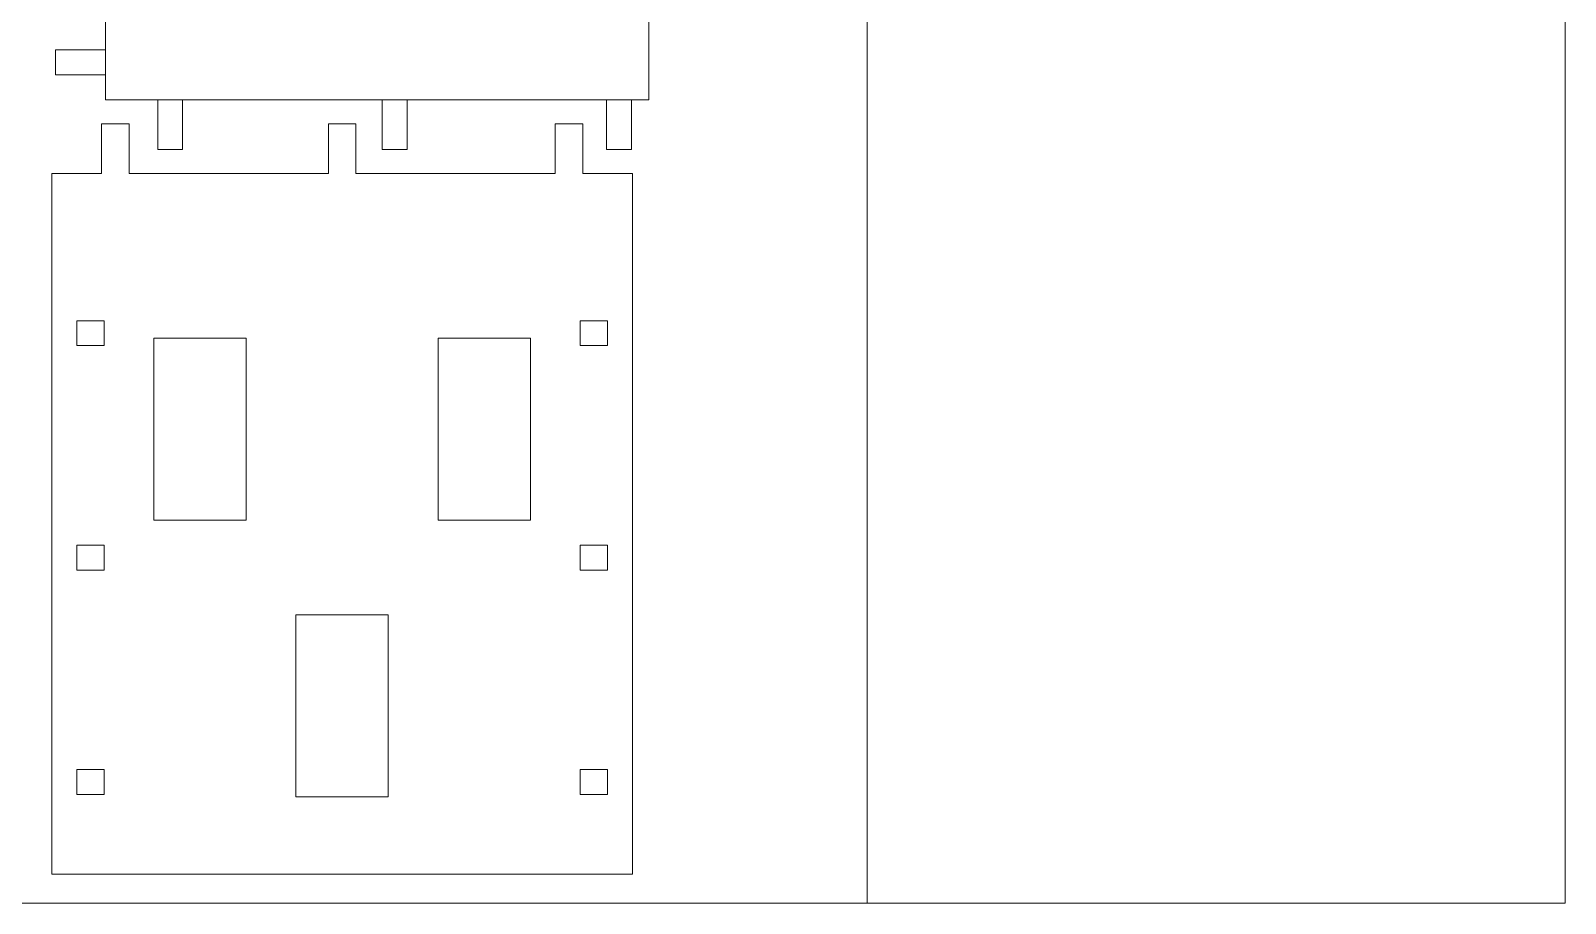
# Model space of a CAD drawing. Header units: millimetres. Extents: x 1245 to 2553, y -2196 to 2093.
# Drawn here: x 1938 to 2553, y -208 to 142 of the extents above; entities that cross this region are included whole.
import ezdxf

# ---------------------------------------------------------------- set-up
doc = ezdxf.new("R2010")
doc.units = ezdxf.units.MM
doc.layers.get('0').update_dxf_attribs({"lineweight": 5, "true_color": 0xffffff})
doc.layers.add('LL', color=250, linetype='Continuous', lineweight=5)

msp = doc.modelspace()

# ---------------------------------------------------------------- linework, layer by layer
msp.add_lwpolyline([(1553.38, 492), (2553.38, 492), (2553.38, -208), (1553.38, -208)], close=True)
at = {"layer": 'LL', "color": 142, "true_color": 0x2e86de, "extrusion": (-8.64586e-15, 1, -6.88338e-15)}
for p, q in [((2185.73, 273.32, 442.01), (2185.73, 123.32, 442.01)), ((2185.73, 114.32, 431.01), (2185.73, 273.32, 431.01)), ((1947.73, 134.32, 442.01), (1947.73, 134.32, 431.01)), ((1947.73, 134.32, 431.01), (1967.73, 134.32, 431.01)), ((1947.73, 134.32, 442.01), (1967.73, 134.32, 442.01)), ((1947.73, 124.32, 442.01), (1947.73, 134.32, 442.01)), ((1947.73, 124.32, 431.01), (1947.73, 134.32, 431.01)), ((1967.73, 124.32, 442.01), (1947.73, 124.32, 442.01)), ((1947.73, 124.32, 442.01), (1947.73, 124.32, 431.01)), ((1967.73, 124.32, 431.01), (1947.73, 124.32, 431.01)), ((2185.73, 123.32, 442.01), (2185.73, 114.32, 442.01)), ((1988.73, 114.32, 442.01), (1998.73, 114.32, 442.01)), ((1988.73, 94.32, 442.01), (1988.73, 114.32, 442.01)), ((1988.73, 114.32, 431.01), (1998.73, 114.32, 431.01)), ((1988.73, 94.32, 431.01), (1988.73, 114.32, 431.01)), ((1998.73, 114.32, 442.01), (2078.73, 114.32, 442.01)), ((1998.73, 114.32, 442.01), (1998.73, 114.32, 431.01)), ((1998.73, 114.32, 431.01), (2078.73, 114.32, 431.01)), ((1998.73, 114.32, 442.01), (1998.73, 94.32, 442.01)), ((1998.73, 114.32, 431.01), (1998.73, 94.32, 431.01)), ((2088.73, 114.32, 442.01), (2078.73, 114.32, 442.01)), ((2078.73, 94.32, 442.01), (2078.73, 114.32, 442.01)), ((2078.73, 114.32, 431.01), (2078.73, 114.32, 442.01)), ((2078.73, 94.32, 431.01), (2078.73, 114.32, 431.01)), ((2078.73, 114.32, 431.01), (2088.73, 114.32, 431.01)), ((2088.73, 114.32, 442.01), (2168.73, 114.32, 442.01)), ((2088.73, 114.32, 442.01), (2088.73, 114.32, 431.01)), ((2088.73, 114.32, 431.01), (2168.73, 114.32, 431.01)), ((2088.73, 114.32, 442.01), (2088.73, 94.32, 442.01)), ((2088.73, 114.32, 431.01), (2088.73, 94.32, 431.01)), ((2178.73, 114.32, 442.01), (2168.73, 114.32, 442.01)), ((2168.73, 114.32, 431.01), (2168.73, 114.32, 442.01)), ((2168.73, 94.32, 442.01), (2168.73, 114.32, 442.01)), ((2168.73, 94.32, 431.01), (2168.73, 114.32, 431.01)), ((2168.73, 114.32, 431.01), (2178.73, 114.32, 431.01)), ((2178.73, 114.32, 442.01), (2185.73, 114.32, 442.01)), ((2178.73, 114.32, 431.01), (2178.73, 94.32, 431.01)), ((2178.73, 114.32, 442.01), (2178.73, 94.32, 442.01)), ((2178.73, 114.32, 442.01), (2178.73, 114.32, 431.01)), ((2178.73, 114.32, 431.01), (2185.73, 114.32, 431.01)), ((2185.73, 114.32, 442.01), (2185.73, 114.32, 431.01)), ((1998.73, 94.32, 431.01), (1988.73, 94.32, 431.01)), ((1998.73, 94.32, 442.01), (1988.73, 94.32, 442.01)), ((1988.73, 94.32, 442.01), (1988.73, 94.32, 431.01)), ((1998.73, 94.32, 442.01), (1998.73, 94.32, 431.01)), ((2088.73, 94.32, 431.01), (2078.73, 94.32, 431.01)), ((2078.73, 94.32, 442.01), (2078.73, 94.32, 431.01)), ((2088.73, 94.32, 442.01), (2078.73, 94.32, 442.01)), ((2088.73, 94.32, 442.01), (2088.73, 94.32, 431.01)), ((2178.73, 94.32, 431.01), (2168.73, 94.32, 431.01)), ((2178.73, 94.32, 442.01), (2168.73, 94.32, 442.01)), ((2168.73, 94.32, 442.01), (2168.73, 94.32, 431.01)), ((2178.73, 94.32, 442.01), (2178.73, 94.32, 431.01))]:
    msp.add_line(p, q, dxfattribs=at)
at = {"layer": 'LL', "color": 163, "true_color": 0x3f7fe2, "extrusion": (-8.64586e-15, 1, -6.88338e-15)}
for p, q in [((1967.73, 189.54, 442.01), (1967.73, 134.32, 442.01)), ((1967.73, 189.54, 431.01), (1967.73, 134.32, 431.01)), ((1967.73, 134.32, 442.01), (1967.73, 124.32, 442.01)), ((1967.73, 134.32, 431.01), (1967.73, 124.32, 431.01)), ((1967.73, 134.32, 431.01), (1967.73, 134.32, 442.01)), ((1967.73, 124.32, 442.01), (1967.73, 114.32, 442.01)), ((1967.73, 124.32, 442.01), (1967.73, 124.32, 431.01)), ((1967.73, 124.32, 431.01), (1967.73, 114.32, 431.01)), ((1967.73, 114.32, 442.01), (1988.73, 114.32, 442.01)), ((1967.73, 114.32, 431.01), (1988.73, 114.32, 431.01)), ((1967.73, 114.32, 442.01), (1967.73, 114.32, 431.01))]:
    msp.add_line(p, q, dxfattribs=at)
at = {"layer": 'LL', "extrusion": (-8.64586e-15, 1, -6.88338e-15)}
msp.add_line((1988.73, 114.32, 431.01), (1988.73, 114.32, 442.01), dxfattribs=at)
at = {"layer": 'LL', "color": 163, "true_color": 0x3f7fe2, "extrusion": (3.49026e-15, 3.08781e-15, -1)}
for p, q in [((1966.22, 104.68, 11), (1966.22, 104.68)), ((1966.22, 104.68), (1977.22, 104.68)), ((1977.22, 104.68, 11), (1966.22, 104.68, 11)), ((1966.22, 84.68, 11), (1966.22, 104.68, 11)), ((1966.22, 84.68), (1966.22, 104.68)), ((1977.22, 84.68), (1977.22, 104.68)), ((1977.22, 104.68), (1977.22, 104.68, 11)), ((1977.22, 84.68, 11), (1977.22, 104.68, 11)), ((1966.22, 84.68, 11), (1946.22, 84.68, 11)), ((1946.22, 84.68, 11), (1946.22, -196.32, 11)), ((1946.22, 84.68, 11), (1946.22, 84.68)), ((1946.22, 84.68), (1946.22, -196.32)), ((1966.22, 84.68), (1946.22, 84.68)), ((1956.22, 25.68, 11), (1956.22, 25.68)), ((1967.22, 25.68), (1956.22, 25.68)), ((1956.22, 25.68, 11), (1967.22, 25.68, 11)), ((1956.22, 15.68, 11), (1956.22, 25.68, 11)), ((1956.22, 25.68), (1956.22, 15.68)), ((1967.22, 25.68, 11), (1967.22, 25.68)), ((1967.22, 15.68), (1967.22, 25.68)), ((1967.22, 25.68, 11), (1967.22, 15.68, 11)), ((1956.22, 15.68), (1967.22, 15.68)), ((1956.22, 15.68, 11), (1956.22, 15.68)), ((1967.22, 15.68, 11), (1956.22, 15.68, 11)), ((1967.22, 15.68, 11), (1967.22, 15.68)), ((1956.22, -64.32, 11), (1956.22, -64.32)), ((1967.22, -64.32), (1956.22, -64.32)), ((1956.22, -64.32, 11), (1967.22, -64.32, 11)), ((1956.22, -74.32, 11), (1956.22, -64.32, 11)), ((1956.22, -64.32), (1956.22, -74.32)), ((1967.22, -64.32, 11), (1967.22, -64.32)), ((1967.22, -64.32, 11), (1967.22, -74.32, 11)), ((1967.22, -74.32), (1967.22, -64.32)), ((1956.22, -74.32, 11), (1956.22, -74.32)), ((1956.22, -74.32), (1967.22, -74.32)), ((1967.22, -74.32, 11), (1956.22, -74.32, 11)), ((1967.22, -74.32, 11), (1967.22, -74.32)), ((1956.22, -154.32, 11), (1956.22, -154.32)), ((1956.22, -164.32, 11), (1956.22, -154.32, 11)), ((1956.22, -154.32, 11), (1967.22, -154.32, 11)), ((1967.22, -154.32), (1956.22, -154.32)), ((1956.22, -154.32), (1956.22, -164.32)), ((1967.22, -154.32, 11), (1967.22, -164.32, 11)), ((1967.22, -154.32, 11), (1967.22, -154.32)), ((1967.22, -164.32), (1967.22, -154.32)), ((1956.22, -164.32), (1967.22, -164.32)), ((1956.22, -164.32, 11), (1956.22, -164.32)), ((1967.22, -164.32, 11), (1956.22, -164.32, 11)), ((1967.22, -164.32, 11), (1967.22, -164.32)), ((1946.22, -196.32, 11), (2179.22, -196.32, 11)), ((1946.22, -196.32, 11), (1946.22, -196.32)), ((1946.22, -196.32), (2179.22, -196.32)), ((2179.22, -196.32, 11), (2179.22, -196.32))]:
    msp.add_line(p, q, dxfattribs=at)
at = {"layer": 'LL', "color": 142, "true_color": 0x2e86de, "extrusion": (3.49026e-15, 3.08781e-15, -1)}
for p, q in [((2068.22, 104.68, 11), (2057.22, 104.68, 11)), ((2057.22, 84.68, 11), (2057.22, 104.68, 11)), ((2057.22, 104.68, 11), (2057.22, 104.68)), ((2057.22, 84.68), (2057.22, 104.68)), ((2057.22, 104.68), (2068.22, 104.68)), ((2068.22, 84.68, 11), (2068.22, 104.68, 11)), ((2068.22, 84.68), (2068.22, 104.68)), ((2068.22, 104.68), (2068.22, 104.68, 11)), ((2159.22, 104.68, 11), (2148.22, 104.68, 11)), ((2148.22, 84.68, 11), (2148.22, 104.68, 11)), ((2148.22, 104.68), (2159.22, 104.68)), ((2148.22, 104.68, 11), (2148.22, 104.68)), ((2148.22, 84.68), (2148.22, 104.68)), ((2159.22, 84.68, 11), (2159.22, 104.68, 11)), ((2159.22, 104.68), (2159.22, 104.68, 11)), ((2159.22, 84.68), (2159.22, 104.68)), ((2057.22, 84.68, 11), (1977.22, 84.68, 11)), ((2057.22, 84.68), (1977.22, 84.68)), ((2057.22, 84.68), (2057.22, 84.68, 11)), ((2148.22, 84.68, 11), (2068.22, 84.68, 11)), ((2148.22, 84.68), (2068.22, 84.68)), ((2068.22, 84.68, 11), (2068.22, 84.68)), ((2148.22, 84.68, 11), (2148.22, 84.68)), ((2179.22, 84.68), (2159.22, 84.68)), ((2159.22, 84.68, 11), (2159.22, 84.68)), ((2179.22, 84.68, 11), (2159.22, 84.68, 11)), ((2179.22, -196.32, 11), (2179.22, 84.68, 11)), ((2179.22, -196.32), (2179.22, 84.68)), ((2179.22, 84.68, 11), (2179.22, 84.68)), ((2158.22, 15.68, 11), (2158.22, 25.68, 11)), ((2158.22, 25.68, 11), (2169.22, 25.68, 11)), ((2158.22, 25.68, 11), (2158.22, 25.68)), ((2158.22, 25.68), (2158.22, 15.68)), ((2169.22, 25.68), (2158.22, 25.68)), ((2169.22, 25.68, 11), (2169.22, 15.68, 11)), ((2169.22, 25.68, 11), (2169.22, 25.68)), ((2169.22, 15.68), (2169.22, 25.68)), ((1987.22, -54.32, 11), (1987.22, 18.68, 11)), ((1987.22, 18.68, 11), (2024.22, 18.68, 11)), ((1987.22, 18.68), (1987.22, -54.32)), ((2024.22, 18.68), (1987.22, 18.68)), ((2024.22, 18.68, 11), (2024.22, -54.32, 11)), ((2024.22, 18.68), (2024.22, 18.68, 11)), ((2024.22, -54.32), (2024.22, 18.68)), ((2101.22, 18.68, 11), (2138.22, 18.68, 11)), ((2101.22, 18.68), (2101.22, 18.68, 11)), ((2138.22, 18.68), (2101.22, 18.68)), ((2101.22, -54.32, 11), (2101.22, 18.68, 11)), ((2101.22, 18.68), (2101.22, -54.32)), ((2138.22, 18.68), (2138.22, 18.68, 11)), ((2138.22, 18.68, 11), (2138.22, -54.32, 11)), ((2138.22, -54.32), (2138.22, 18.68)), ((2158.22, 15.68), (2169.22, 15.68)), ((2158.22, 15.68, 11), (2158.22, 15.68)), ((2169.22, 15.68, 11), (2158.22, 15.68, 11)), ((2169.22, 15.68, 11), (2169.22, 15.68)), ((2024.22, -54.32, 11), (1987.22, -54.32, 11)), ((1987.22, -54.32), (1987.22, -54.32, 11)), ((1987.22, -54.32), (2024.22, -54.32)), ((2024.22, -54.32), (2024.22, -54.32, 11)), ((2101.22, -54.32), (2101.22, -54.32, 11)), ((2138.22, -54.32, 11), (2101.22, -54.32, 11)), ((2101.22, -54.32), (2138.22, -54.32)), ((2138.22, -54.32), (2138.22, -54.32, 11)), ((2158.22, -64.32, 11), (2158.22, -64.32)), ((2169.22, -64.32), (2158.22, -64.32)), ((2158.22, -64.32, 11), (2169.22, -64.32, 11)), ((2158.22, -74.32, 11), (2158.22, -64.32, 11)), ((2158.22, -64.32), (2158.22, -74.32)), ((2169.22, -64.32, 11), (2169.22, -64.32)), ((2169.22, -64.32, 11), (2169.22, -74.32, 11)), ((2169.22, -74.32), (2169.22, -64.32)), ((2158.22, -74.32), (2169.22, -74.32)), ((2158.22, -74.32, 11), (2158.22, -74.32)), ((2169.22, -74.32, 11), (2158.22, -74.32, 11)), ((2169.22, -74.32, 11), (2169.22, -74.32)), ((2044.17, -92.32), (2044.17, -92.32, 11)), ((2044.17, -92.32), (2044.17, -165.32)), ((2081.17, -92.32), (2044.17, -92.32)), ((2044.17, -165.32, 11), (2044.17, -92.32, 11)), ((2044.17, -92.32, 11), (2081.17, -92.32, 11)), ((2081.17, -165.32), (2081.17, -92.32)), ((2081.17, -92.32), (2081.17, -92.32, 11)), ((2081.17, -92.32, 11), (2081.17, -165.32, 11)), ((2158.22, -154.32, 11), (2169.22, -154.32, 11)), ((2158.22, -154.32, 11), (2158.22, -154.32)), ((2169.22, -154.32), (2158.22, -154.32)), ((2158.22, -164.32, 11), (2158.22, -154.32, 11)), ((2158.22, -154.32), (2158.22, -164.32)), ((2169.22, -154.32, 11), (2169.22, -154.32)), ((2169.22, -164.32), (2169.22, -154.32)), ((2169.22, -154.32, 11), (2169.22, -164.32, 11)), ((2044.17, -165.32), (2081.17, -165.32)), ((2081.17, -165.32, 11), (2044.17, -165.32, 11)), ((2044.17, -165.32), (2044.17, -165.32, 11)), ((2081.17, -165.32), (2081.17, -165.32, 11)), ((2158.22, -164.32, 11), (2158.22, -164.32)), ((2169.22, -164.32, 11), (2158.22, -164.32, 11)), ((2158.22, -164.32), (2169.22, -164.32)), ((2169.22, -164.32, 11), (2169.22, -164.32))]:
    msp.add_line(p, q, dxfattribs=at)
at = {"layer": 'LL', "extrusion": (3.49026e-15, 3.08781e-15, -1)}
for p, q in [((1966.22, 84.68), (1966.22, 84.68, 11)), ((1977.22, 84.68, 11), (1977.22, 84.68)), ((1987.22, 18.68), (1987.22, 18.68, 11))]:
    msp.add_line(p, q, dxfattribs=at)
at = {"layer": 'LL'}
msp.add_lwpolyline([(2273.38, -208), (2273.38, 412), (1553.38, 412), (1553.38, -208)], close=True, dxfattribs=at)
at = {"layer": 'LL', "color": 163, "true_color": 0x3f7fe2}
for points, invisible_edges in [([(2185.73, 273.32, 431.01), (1967.73, 124.32, 431.01), (1967.73, 134.32, 431.01)], 13), ([(2185.73, 273.32, 431.01), (1967.73, 134.32, 431.01), (1967.73, 189.54, 431.01)], 13), ([(1967.73, 124.32, 442.01), (2185.73, 273.32, 442.01), (1967.73, 134.32, 442.01)], 3), ([(1967.73, 134.32, 442.01), (2185.73, 273.32, 442.01), (1967.73, 189.54, 442.01)], 3), ([(1967.73, 134.32, 442.01), (1967.73, 189.54, 431.01), (1967.73, 134.32, 431.01)], 1), ([(1967.73, 189.54, 431.01), (1967.73, 134.32, 442.01), (1967.73, 189.54, 442.01)], 1), ([(1967.73, 124.32, 431.01), (1988.73, 114.32, 431.01), (1967.73, 114.32, 431.01)], 1), ([(1967.73, 114.32, 442.01), (1967.73, 124.32, 431.01), (1967.73, 114.32, 431.01)], 1), ([(1967.73, 124.32, 431.01), (1967.73, 114.32, 442.01), (1967.73, 124.32, 442.01)], 1), ([(1967.73, 114.32, 442.01), (2185.73, 123.32, 442.01), (1967.73, 124.32, 442.01)], 3), ([(1967.73, 114.32, 442.01), (1988.73, 114.32, 431.01), (1988.73, 114.32, 442.01)], 1), ([(1988.73, 114.32, 431.01), (1967.73, 114.32, 442.01), (1967.73, 114.32, 431.01)], 1), ([(1988.73, 114.32, 442.01), (2078.73, 114.32, 442.01), (1967.73, 114.32, 442.01)], 3), ([(1977.22, 104.68), (1967.22, 25.68), (1966.22, 104.68)], 3), ([(1966.22, 104.68), (1967.22, 25.68), (1966.22, 84.68)], 3), ([(1966.22, 104.68, 11), (1966.22, 84.68), (1966.22, 84.68, 11)], 1), ([(1966.22, 84.68), (1966.22, 104.68, 11), (1966.22, 104.68)], 1), ([(1966.22, 104.68, 11), (1977.22, 84.68, 11), (1977.22, 104.68, 11)], 1), ([(1967.22, 25.68, 11), (1966.22, 104.68, 11), (1966.22, 84.68, 11)], 13), ([(1977.22, 104.68), (1966.22, 104.68, 11), (1977.22, 104.68, 11)], 1), ([(1966.22, 104.68, 11), (1977.22, 104.68), (1966.22, 104.68)], 1), ([(1977.22, 84.68), (1967.22, -164.32), (1977.22, 104.68)], 3), ([(1967.22, -64.32), (1977.22, 104.68), (1967.22, -74.32)], 3), ([(1977.22, 84.68), (1977.22, 104.68, 11), (1977.22, 84.68, 11)], 1), ([(1977.22, 104.68, 11), (1977.22, 84.68), (1977.22, 104.68)], 1), ([(1966.22, 84.68), (1956.22, 25.68), (1946.22, 84.68)], 3), ([(1946.22, 84.68), (1956.22, 25.68), (1946.22, -196.32)], 3), ([(1966.22, 84.68), (1946.22, 84.68, 11), (1966.22, 84.68, 11)], 1), ([(1946.22, 84.68, 11), (1966.22, 84.68), (1946.22, 84.68)], 1), ([(1946.22, 84.68, 11), (1946.22, -196.32), (1946.22, -196.32, 11)], 1), ([(1946.22, -196.32), (1946.22, 84.68, 11), (1946.22, 84.68)], 1), ([(1956.22, 25.68, 11), (1966.22, 84.68, 11), (1946.22, 84.68, 11)], 13), ([(1956.22, 25.68, 11), (1946.22, 84.68, 11), (1956.22, 15.68, 11)], 3), ([(1946.22, -196.32, 11), (1956.22, 15.68, 11), (1946.22, 84.68, 11)], 3), ([(1956.22, 25.68), (1966.22, 84.68), (1967.22, 25.68)], 3), ([(1967.22, 25.68, 11), (1966.22, 84.68, 11), (1956.22, 25.68, 11)], 3), ([(1967.22, -74.32, 11), (1977.22, 84.68, 11), (1967.22, -64.32, 11)], 3), ([(1956.22, 15.68), (1946.22, -196.32), (1956.22, 25.68)], 3), ([(1956.22, 25.68), (1956.22, 15.68, 11), (1956.22, 15.68)], 1), ([(1956.22, 15.68, 11), (1956.22, 25.68), (1956.22, 25.68, 11)], 1), ([(1956.22, 25.68), (1967.22, 25.68, 11), (1956.22, 25.68, 11)], 1), ([(1967.22, 25.68, 11), (1956.22, 25.68), (1967.22, 25.68)], 1), ([(1967.22, 25.68), (1967.22, -64.32), (1967.22, 15.68)], 3), ([(1967.22, 15.68, 11), (1967.22, -64.32, 11), (1967.22, 25.68, 11)], 3), ([(1967.22, 25.68, 11), (1967.22, 15.68), (1967.22, 15.68, 11)], 1), ([(1967.22, 15.68), (1967.22, 25.68, 11), (1967.22, 25.68)], 1), ([(1956.22, -64.32), (1967.22, 15.68), (1967.22, -64.32)], 3), ([(1967.22, 15.68), (1956.22, -64.32), (1956.22, 15.68)], 3), ([(1967.22, -64.32, 11), (1967.22, 15.68, 11), (1956.22, -64.32, 11)], 3), ([(1956.22, -64.32, 11), (1967.22, 15.68, 11), (1956.22, 15.68, 11)], 13), ([(1956.22, -64.32, 11), (1956.22, 15.68, 11), (1956.22, -74.32, 11)], 3), ([(1967.22, 15.68), (1956.22, 15.68, 11), (1967.22, 15.68, 11)], 1), ([(1956.22, 15.68, 11), (1967.22, 15.68), (1956.22, 15.68)], 1), ([(1956.22, -74.32), (1946.22, -196.32), (1956.22, -64.32)], 3), ([(1956.22, -64.32), (1956.22, -74.32, 11), (1956.22, -74.32)], 1), ([(1956.22, -74.32, 11), (1956.22, -64.32), (1956.22, -64.32, 11)], 1), ([(1956.22, -64.32), (1967.22, -64.32, 11), (1956.22, -64.32, 11)], 1), ([(1967.22, -64.32, 11), (1956.22, -64.32), (1967.22, -64.32)], 1), ([(1967.22, -64.32, 11), (1967.22, -74.32), (1967.22, -74.32, 11)], 1), ([(1967.22, -74.32), (1967.22, -64.32, 11), (1967.22, -64.32)], 1), ([(1967.22, -74.32), (1967.22, -154.32), (1956.22, -74.32)], 3), ([(1956.22, -74.32), (1967.22, -154.32), (1956.22, -154.32)], 13), ([(1956.22, -74.32, 11), (1967.22, -154.32, 11), (1967.22, -74.32, 11)], 3), ([(1967.22, -154.32, 11), (1956.22, -74.32, 11), (1956.22, -154.32, 11)], 3), ([(1956.22, -154.32, 11), (1956.22, -74.32, 11), (1956.22, -164.32, 11)], 3), ([(1967.22, -74.32), (1956.22, -74.32, 11), (1967.22, -74.32, 11)], 1), ([(1956.22, -74.32, 11), (1967.22, -74.32), (1956.22, -74.32)], 1), ([(1967.22, -154.32), (1967.22, -74.32), (1967.22, -164.32)], 3), ([(1967.22, -164.32, 11), (1967.22, -74.32, 11), (1967.22, -154.32, 11)], 3), ([(1956.22, -164.32), (1946.22, -196.32), (1956.22, -154.32)], 3), ([(1956.22, -154.32), (1956.22, -164.32, 11), (1956.22, -164.32)], 1), ([(1956.22, -164.32, 11), (1956.22, -154.32), (1956.22, -154.32, 11)], 1), ([(1956.22, -154.32), (1967.22, -154.32, 11), (1956.22, -154.32, 11)], 1), ([(1967.22, -154.32, 11), (1956.22, -154.32), (1967.22, -154.32)], 1), ([(1967.22, -154.32, 11), (1967.22, -164.32), (1967.22, -164.32, 11)], 1), ([(1967.22, -164.32), (1967.22, -154.32, 11), (1967.22, -154.32)], 1), ([(2169.22, -164.32), (2179.22, -196.32), (1946.22, -196.32)], 13), ([(1967.22, -164.32), (1946.22, -196.32), (1956.22, -164.32)], 3), ([(2179.22, -196.32, 11), (2169.22, -164.32, 11), (1946.22, -196.32, 11)], 3), ([(1946.22, -196.32, 11), (1967.22, -164.32, 11), (1956.22, -164.32, 11)], 13), ([(1967.22, -164.32), (1956.22, -164.32, 11), (1967.22, -164.32, 11)], 1), ([(1956.22, -164.32, 11), (1967.22, -164.32), (1956.22, -164.32)], 1), ([(1946.22, -196.32), (2179.22, -196.32, 11), (1946.22, -196.32, 11)], 1), ([(2179.22, -196.32, 11), (1946.22, -196.32), (2179.22, -196.32)], 1)]:
    msp.add_3dface(points, dxfattribs=dict(at, invisible_edges=invisible_edges))
at = {"layer": 'LL', "color": 142, "true_color": 0x2e86de}
for points, invisible_edges in [([(1967.73, 124.32, 442.01), (2185.73, 123.32, 442.01), (2185.73, 273.32, 442.01)], 13), ([(2178.73, 114.32, 431.01), (2185.73, 273.32, 431.01), (2185.73, 114.32, 431.01)], 1), ([(2185.73, 273.32, 442.01), (2185.73, 114.32, 431.01), (2185.73, 273.32, 431.01)], 1), ([(2185.73, 114.32, 431.01), (2185.73, 273.32, 442.01), (2185.73, 114.32, 442.01)], 3), ([(2185.73, 114.32, 442.01), (2185.73, 273.32, 442.01), (2185.73, 123.32, 442.01)], 1), ([(1947.73, 134.32, 431.01), (1967.73, 124.32, 431.01), (1947.73, 124.32, 431.01)], 1), ([(1967.73, 124.32, 431.01), (1947.73, 134.32, 431.01), (1967.73, 134.32, 431.01)], 1), ([(1967.73, 134.32, 431.01), (1947.73, 134.32, 442.01), (1967.73, 134.32, 442.01)], 1), ([(1947.73, 134.32, 442.01), (1967.73, 134.32, 431.01), (1947.73, 134.32, 431.01)], 1), ([(1947.73, 124.32, 431.01), (1947.73, 134.32, 442.01), (1947.73, 134.32, 431.01)], 1), ([(1947.73, 134.32, 442.01), (1947.73, 124.32, 431.01), (1947.73, 124.32, 442.01)], 1), ([(1967.73, 134.32, 442.01), (1947.73, 124.32, 442.01), (1967.73, 124.32, 442.01)], 1), ([(1947.73, 124.32, 442.01), (1967.73, 134.32, 442.01), (1947.73, 134.32, 442.01)], 1), ([(1947.73, 124.32, 442.01), (1967.73, 124.32, 431.01), (1967.73, 124.32, 442.01)], 1), ([(1967.73, 124.32, 431.01), (1947.73, 124.32, 442.01), (1947.73, 124.32, 431.01)], 1), ([(1988.73, 114.32, 431.01), (1967.73, 124.32, 431.01), (1998.73, 114.32, 431.01)], 3), ([(2168.73, 114.32, 431.01), (1967.73, 124.32, 431.01), (2178.73, 114.32, 431.01)], 3), ([(1967.73, 114.32, 442.01), (2185.73, 114.32, 442.01), (2185.73, 123.32, 442.01)], 13), ([(1988.73, 114.32, 431.01), (1998.73, 94.32, 431.01), (1988.73, 94.32, 431.01)], 1), ([(1998.73, 94.32, 431.01), (1988.73, 114.32, 431.01), (1998.73, 114.32, 431.01)], 1), ([(1988.73, 94.32, 442.01), (1988.73, 114.32, 431.01), (1988.73, 94.32, 431.01)], 1), ([(1988.73, 114.32, 431.01), (1988.73, 94.32, 442.01), (1988.73, 114.32, 442.01)], 1), ([(1998.73, 94.32, 442.01), (1988.73, 114.32, 442.01), (1988.73, 94.32, 442.01)], 1), ([(1988.73, 114.32, 442.01), (1998.73, 94.32, 442.01), (1998.73, 114.32, 442.01)], 1), ([(2078.73, 114.32, 442.01), (1988.73, 114.32, 442.01), (1998.73, 114.32, 442.01)], 1), ([(1998.73, 114.32, 431.01), (2088.73, 114.32, 431.01), (2078.73, 114.32, 431.01)], 1), ([(2088.73, 114.32, 431.01), (1998.73, 114.32, 431.01), (2168.73, 114.32, 431.01)], 3), ([(1998.73, 114.32, 431.01), (1998.73, 94.32, 442.01), (1998.73, 94.32, 431.01)], 1), ([(1998.73, 94.32, 442.01), (1998.73, 114.32, 431.01), (1998.73, 114.32, 442.01)], 1), ([(2078.73, 114.32, 442.01), (1998.73, 114.32, 431.01), (2078.73, 114.32, 431.01)], 1), ([(1998.73, 114.32, 431.01), (2078.73, 114.32, 442.01), (1998.73, 114.32, 442.01)], 1), ([(2078.73, 114.32, 431.01), (2088.73, 94.32, 431.01), (2078.73, 94.32, 431.01)], 1), ([(2088.73, 94.32, 431.01), (2078.73, 114.32, 431.01), (2088.73, 114.32, 431.01)], 1), ([(2088.73, 94.32, 442.01), (2078.73, 114.32, 442.01), (2078.73, 94.32, 442.01)], 1), ([(2078.73, 114.32, 442.01), (2088.73, 94.32, 442.01), (2088.73, 114.32, 442.01)], 1), ([(2078.73, 94.32, 442.01), (2078.73, 114.32, 431.01), (2078.73, 94.32, 431.01)], 1), ([(2078.73, 114.32, 431.01), (2078.73, 94.32, 442.01), (2078.73, 114.32, 442.01)], 1), ([(2168.73, 114.32, 442.01), (2078.73, 114.32, 442.01), (2088.73, 114.32, 442.01)], 1), ([(2088.73, 114.32, 431.01), (2088.73, 94.32, 442.01), (2088.73, 94.32, 431.01)], 1), ([(2088.73, 94.32, 442.01), (2088.73, 114.32, 431.01), (2088.73, 114.32, 442.01)], 1), ([(2088.73, 114.32, 442.01), (2168.73, 114.32, 431.01), (2168.73, 114.32, 442.01)], 1), ([(2168.73, 114.32, 431.01), (2088.73, 114.32, 442.01), (2088.73, 114.32, 431.01)], 1), ([(2168.73, 94.32, 442.01), (2168.73, 114.32, 431.01), (2168.73, 94.32, 431.01)], 1), ([(2168.73, 114.32, 431.01), (2168.73, 94.32, 442.01), (2168.73, 114.32, 442.01)], 1), ([(2178.73, 94.32, 442.01), (2168.73, 114.32, 442.01), (2168.73, 94.32, 442.01)], 1), ([(2168.73, 114.32, 442.01), (2178.73, 94.32, 442.01), (2178.73, 114.32, 442.01)], 1), ([(2168.73, 114.32, 431.01), (2178.73, 94.32, 431.01), (2168.73, 94.32, 431.01)], 1), ([(2178.73, 94.32, 431.01), (2168.73, 114.32, 431.01), (2178.73, 114.32, 431.01)], 1), ([(2185.73, 114.32, 442.01), (2168.73, 114.32, 442.01), (2178.73, 114.32, 442.01)], 1), ([(2178.73, 114.32, 442.01), (2185.73, 114.32, 431.01), (2185.73, 114.32, 442.01)], 1), ([(2185.73, 114.32, 431.01), (2178.73, 114.32, 442.01), (2178.73, 114.32, 431.01)], 1), ([(2178.73, 114.32, 431.01), (2178.73, 94.32, 442.01), (2178.73, 94.32, 431.01)], 1), ([(2178.73, 94.32, 442.01), (2178.73, 114.32, 431.01), (2178.73, 114.32, 442.01)], 1), ([(2068.22, 84.68), (2044.17, -92.32), (2068.22, 104.68)], 3), ([(2057.22, 104.68), (2068.22, 104.68), (2057.22, 84.68)], 2), ([(2068.22, 104.68), (2057.22, 104.68, 11), (2068.22, 104.68, 11)], 1), ([(2057.22, 104.68, 11), (2068.22, 104.68), (2057.22, 104.68)], 1), ([(2057.22, 104.68, 11), (2057.22, 84.68), (2057.22, 84.68, 11)], 1), ([(2057.22, 84.68), (2057.22, 104.68, 11), (2057.22, 104.68)], 1), ([(2057.22, 104.68, 11), (2068.22, 84.68, 11), (2068.22, 104.68, 11)], 1), ([(2057.22, 84.68, 11), (2068.22, 84.68, 11), (2057.22, 104.68, 11)], 3), ([(2068.22, 104.68), (2068.22, 84.68, 11), (2068.22, 84.68)], 1), ([(2068.22, 84.68, 11), (2068.22, 104.68), (2068.22, 104.68, 11)], 1), ([(2159.22, 104.68), (2158.22, 25.68), (2148.22, 104.68)], 3), ([(2148.22, 104.68), (2158.22, 25.68), (2148.22, 84.68)], 3), ([(2159.22, 104.68), (2148.22, 104.68, 11), (2159.22, 104.68, 11)], 1), ([(2148.22, 104.68, 11), (2159.22, 104.68), (2148.22, 104.68)], 1), ([(2148.22, 104.68, 11), (2148.22, 84.68), (2148.22, 84.68, 11)], 1), ([(2148.22, 84.68), (2148.22, 104.68, 11), (2148.22, 104.68)], 1), ([(2148.22, 104.68, 11), (2159.22, 84.68, 11), (2159.22, 104.68, 11)], 1), ([(2158.22, 25.68, 11), (2148.22, 104.68, 11), (2158.22, 15.68, 11)], 3), ([(2158.22, -64.32, 11), (2148.22, 104.68, 11), (2158.22, -74.32, 11)], 3), ([(2158.22, -154.32, 11), (2148.22, 104.68, 11), (2158.22, -164.32, 11)], 3), ([(2148.22, 84.68, 11), (2158.22, -164.32, 11), (2148.22, 104.68, 11)], 3), ([(2159.22, 84.68), (2158.22, 25.68), (2159.22, 104.68)], 3), ([(2159.22, 104.68), (2159.22, 84.68, 11), (2159.22, 84.68)], 1), ([(2159.22, 84.68, 11), (2159.22, 104.68), (2159.22, 104.68, 11)], 1), ([(1988.73, 94.32, 442.01), (1998.73, 94.32, 431.01), (1998.73, 94.32, 442.01)], 1), ([(1998.73, 94.32, 431.01), (1988.73, 94.32, 442.01), (1988.73, 94.32, 431.01)], 1), ([(2078.73, 94.32, 442.01), (2088.73, 94.32, 431.01), (2088.73, 94.32, 442.01)], 1), ([(2088.73, 94.32, 431.01), (2078.73, 94.32, 442.01), (2078.73, 94.32, 431.01)], 1), ([(2168.73, 94.32, 442.01), (2178.73, 94.32, 431.01), (2178.73, 94.32, 442.01)], 1), ([(2178.73, 94.32, 431.01), (2168.73, 94.32, 442.01), (2168.73, 94.32, 431.01)], 1), ([(2057.22, 84.68), (2024.22, 18.68), (1977.22, 84.68)], 3), ([(1977.22, 84.68), (2024.22, 18.68), (1987.22, 18.68)], 13), ([(2057.22, 84.68), (1977.22, 84.68, 11), (2057.22, 84.68, 11)], 1), ([(1977.22, 84.68, 11), (2057.22, 84.68), (1977.22, 84.68)], 1), ([(2024.22, 18.68, 11), (2057.22, 84.68, 11), (1977.22, 84.68, 11)], 13), ([(2024.22, 18.68, 11), (1977.22, 84.68, 11), (1987.22, 18.68, 11)], 3), ([(1987.22, 18.68, 11), (1977.22, 84.68, 11), (1987.22, -54.32, 11)], 3), ([(2068.22, 84.68), (2081.17, -92.32), (2044.17, -92.32)], 13), ([(2081.17, -92.32, 11), (2068.22, 84.68, 11), (2044.17, -92.32, 11)], 3), ([(2148.22, 84.68), (2138.22, 18.68), (2068.22, 84.68)], 3), ([(2068.22, 84.68), (2138.22, 18.68), (2101.22, 18.68)], 13), ([(2148.22, 84.68), (2068.22, 84.68, 11), (2148.22, 84.68, 11)], 1), ([(2068.22, 84.68, 11), (2148.22, 84.68), (2068.22, 84.68)], 1), ([(2068.22, 84.68, 11), (2138.22, 18.68, 11), (2148.22, 84.68, 11)], 3), ([(2138.22, 18.68, 11), (2068.22, 84.68, 11), (2101.22, 18.68, 11)], 3), ([(2101.22, 18.68, 11), (2068.22, 84.68, 11), (2101.22, -54.32, 11)], 3), ([(2138.22, 18.68), (2148.22, 84.68), (2138.22, -54.32)], 3), ([(2138.22, -54.32, 11), (2148.22, 84.68, 11), (2138.22, 18.68, 11)], 3), ([(2159.22, 84.68), (2169.22, 25.68), (2158.22, 25.68)], 13), ([(2169.22, 25.68, 11), (2159.22, 84.68, 11), (2158.22, 25.68, 11)], 3), ([(2179.22, 84.68), (2169.22, 25.68), (2159.22, 84.68)], 3), ([(2169.22, 25.68, 11), (2179.22, 84.68, 11), (2159.22, 84.68, 11)], 13), ([(2179.22, 84.68), (2159.22, 84.68, 11), (2179.22, 84.68, 11)], 1), ([(2159.22, 84.68, 11), (2179.22, 84.68), (2159.22, 84.68)], 1), ([(2179.22, -196.32), (2169.22, -164.32), (2179.22, 84.68)], 3), ([(2179.22, 84.68, 11), (2169.22, 25.68, 11), (2179.22, -196.32, 11)], 3), ([(2179.22, 84.68), (2179.22, -196.32, 11), (2179.22, -196.32)], 1), ([(2179.22, -196.32, 11), (2179.22, 84.68), (2179.22, 84.68, 11)], 1), ([(2158.22, 15.68), (2138.22, -54.32), (2158.22, 25.68)], 3), ([(2158.22, 25.68), (2158.22, 15.68, 11), (2158.22, 15.68)], 1), ([(2158.22, 15.68, 11), (2158.22, 25.68), (2158.22, 25.68, 11)], 1), ([(2158.22, 25.68), (2169.22, 25.68, 11), (2158.22, 25.68, 11)], 1), ([(2169.22, 25.68, 11), (2158.22, 25.68), (2169.22, 25.68)], 1), ([(2169.22, 25.68), (2169.22, -164.32), (2169.22, -154.32)], 13), ([(2169.22, 25.68), (2169.22, -74.32), (2169.22, -64.32)], 13), ([(2169.22, 25.68), (2169.22, -64.32), (2169.22, 15.68)], 3), ([(2169.22, 25.68, 11), (2169.22, 15.68), (2169.22, 15.68, 11)], 1), ([(2169.22, 15.68), (2169.22, 25.68, 11), (2169.22, 25.68)], 1), ([(2169.22, -164.32, 11), (2169.22, 25.68, 11), (2169.22, 15.68, 11)], 13), ([(1987.22, -54.32), (1967.22, -164.32), (1987.22, 18.68)], 3), ([(1987.22, 18.68), (2024.22, 18.68, 11), (1987.22, 18.68, 11)], 1), ([(2024.22, 18.68, 11), (1987.22, 18.68), (2024.22, 18.68)], 1), ([(1987.22, 18.68), (1987.22, -54.32, 11), (1987.22, -54.32)], 1), ([(1987.22, -54.32, 11), (1987.22, 18.68), (1987.22, 18.68, 11)], 1), ([(2024.22, 18.68), (2044.17, -92.32), (2024.22, -54.32)], 3), ([(2024.22, 18.68, 11), (2024.22, -54.32), (2024.22, -54.32, 11)], 1), ([(2024.22, -54.32), (2024.22, 18.68, 11), (2024.22, 18.68)], 1), ([(2044.17, -92.32, 11), (2024.22, 18.68, 11), (2044.17, -165.32, 11)], 3), ([(2024.22, -54.32, 11), (2044.17, -165.32, 11), (2024.22, 18.68, 11)], 3), ([(2081.17, -92.32), (2101.22, 18.68), (2081.17, -165.32)], 3), ([(2101.22, -54.32), (2081.17, -165.32), (2101.22, 18.68)], 3), ([(2101.22, 18.68), (2101.22, -54.32, 11), (2101.22, -54.32)], 1), ([(2101.22, -54.32, 11), (2101.22, 18.68), (2101.22, 18.68, 11)], 1), ([(2101.22, 18.68), (2138.22, 18.68, 11), (2101.22, 18.68, 11)], 1), ([(2138.22, 18.68, 11), (2101.22, 18.68), (2138.22, 18.68)], 1), ([(2138.22, 18.68, 11), (2138.22, -54.32), (2138.22, -54.32, 11)], 1), ([(2138.22, -54.32), (2138.22, 18.68, 11), (2138.22, 18.68)], 1), ([(2158.22, -64.32), (2169.22, 15.68), (2169.22, -64.32)], 3), ([(2169.22, 15.68), (2158.22, -64.32), (2158.22, 15.68)], 3), ([(2158.22, 15.68, 11), (2169.22, -64.32, 11), (2169.22, 15.68, 11)], 3), ([(2169.22, -64.32, 11), (2158.22, 15.68, 11), (2158.22, -64.32, 11)], 3), ([(2169.22, 15.68), (2158.22, 15.68, 11), (2169.22, 15.68, 11)], 1), ([(2158.22, 15.68, 11), (2169.22, 15.68), (2158.22, 15.68)], 1), ([(2024.22, -54.32), (1967.22, -164.32), (1987.22, -54.32)], 3), ([(1967.22, -164.32, 11), (2024.22, -54.32, 11), (1987.22, -54.32, 11)], 13), ([(2024.22, -54.32), (1987.22, -54.32, 11), (2024.22, -54.32, 11)], 1), ([(1987.22, -54.32, 11), (2024.22, -54.32), (1987.22, -54.32)], 1), ([(2138.22, -54.32), (2081.17, -165.32), (2101.22, -54.32)], 3), ([(2081.17, -165.32, 11), (2138.22, -54.32, 11), (2101.22, -54.32, 11)], 13), ([(2081.17, -165.32, 11), (2101.22, -54.32, 11), (2081.17, -92.32, 11)], 3), ([(2138.22, -54.32), (2101.22, -54.32, 11), (2138.22, -54.32, 11)], 1), ([(2101.22, -54.32, 11), (2138.22, -54.32), (2101.22, -54.32)], 1), ([(2158.22, -74.32), (2081.17, -165.32), (2158.22, -64.32)], 3), ([(2158.22, -64.32), (2158.22, -74.32, 11), (2158.22, -74.32)], 1), ([(2158.22, -74.32, 11), (2158.22, -64.32), (2158.22, -64.32, 11)], 1), ([(2158.22, -64.32), (2169.22, -64.32, 11), (2158.22, -64.32, 11)], 1), ([(2169.22, -64.32, 11), (2158.22, -64.32), (2169.22, -64.32)], 1), ([(2169.22, -64.32, 11), (2169.22, -74.32), (2169.22, -74.32, 11)], 1), ([(2169.22, -74.32), (2169.22, -64.32, 11), (2169.22, -64.32)], 1), ([(2169.22, -164.32, 11), (2169.22, -64.32, 11), (2169.22, -74.32, 11)], 13), ([(2158.22, -154.32), (2169.22, -74.32), (2169.22, -154.32)], 3), ([(2169.22, -74.32), (2158.22, -154.32), (2158.22, -74.32)], 3), ([(2158.22, -74.32, 11), (2169.22, -154.32, 11), (2169.22, -74.32, 11)], 3), ([(2169.22, -154.32, 11), (2158.22, -74.32, 11), (2158.22, -154.32, 11)], 3), ([(2169.22, -74.32), (2158.22, -74.32, 11), (2169.22, -74.32, 11)], 1), ([(2158.22, -74.32, 11), (2169.22, -74.32), (2158.22, -74.32)], 1), ([(2169.22, -164.32, 11), (2169.22, -74.32, 11), (2169.22, -154.32, 11)], 3), ([(2044.17, -165.32), (1946.22, -196.32), (2044.17, -92.32)], 3), ([(2044.17, -92.32), (2081.17, -92.32, 11), (2044.17, -92.32, 11)], 1), ([(2081.17, -92.32, 11), (2044.17, -92.32), (2081.17, -92.32)], 1), ([(2044.17, -92.32), (2044.17, -165.32, 11), (2044.17, -165.32)], 1), ([(2044.17, -165.32, 11), (2044.17, -92.32), (2044.17, -92.32, 11)], 1), ([(2081.17, -92.32, 11), (2081.17, -165.32), (2081.17, -165.32, 11)], 1), ([(2081.17, -165.32), (2081.17, -92.32, 11), (2081.17, -92.32)], 1), ([(2158.22, -164.32), (1946.22, -196.32), (2158.22, -154.32)], 3), ([(2158.22, -154.32), (2158.22, -164.32, 11), (2158.22, -164.32)], 1), ([(2158.22, -164.32, 11), (2158.22, -154.32), (2158.22, -154.32, 11)], 1), ([(2158.22, -154.32), (2169.22, -154.32, 11), (2158.22, -154.32, 11)], 1), ([(2169.22, -154.32, 11), (2158.22, -154.32), (2169.22, -154.32)], 1), ([(2169.22, -154.32, 11), (2169.22, -164.32), (2169.22, -164.32, 11)], 1), ([(2169.22, -164.32), (2169.22, -154.32, 11), (2169.22, -154.32)], 1), ([(2169.22, -164.32), (1946.22, -196.32), (2158.22, -164.32)], 3), ([(1946.22, -196.32, 11), (2169.22, -164.32, 11), (2158.22, -164.32, 11)], 13), ([(2081.17, -165.32), (1946.22, -196.32), (2044.17, -165.32)], 3), ([(1946.22, -196.32, 11), (2081.17, -165.32, 11), (2044.17, -165.32, 11)], 13), ([(2081.17, -165.32), (2044.17, -165.32, 11), (2081.17, -165.32, 11)], 1), ([(2044.17, -165.32, 11), (2081.17, -165.32), (2044.17, -165.32)], 1), ([(2169.22, -164.32), (2158.22, -164.32, 11), (2169.22, -164.32, 11)], 1), ([(2158.22, -164.32, 11), (2169.22, -164.32), (2158.22, -164.32)], 1)]:
    msp.add_3dface(points, dxfattribs=dict(at, invisible_edges=invisible_edges))

doc.saveas('drawing.dxf')
